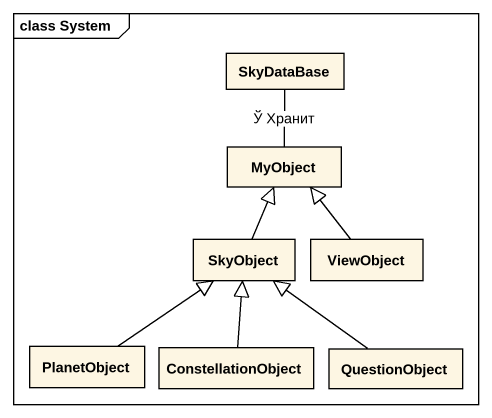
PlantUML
@startuml
mainframe class System
hide circle
hide empty members
class SkyDataBase
class MyObject
class SkyObject
class ViewObject
class PlanetObject
class ConstellationObject
class QuestionObject
MyObject -up- SkyDataBase : Ў Хранит
SkyObject -up-|> MyObject
ViewObject -up-|> MyObject
PlanetObject -up-|> SkyObject
ConstellationObject -up-|> SkyObject
QuestionObject -up-|> SkyObject
@enduml
